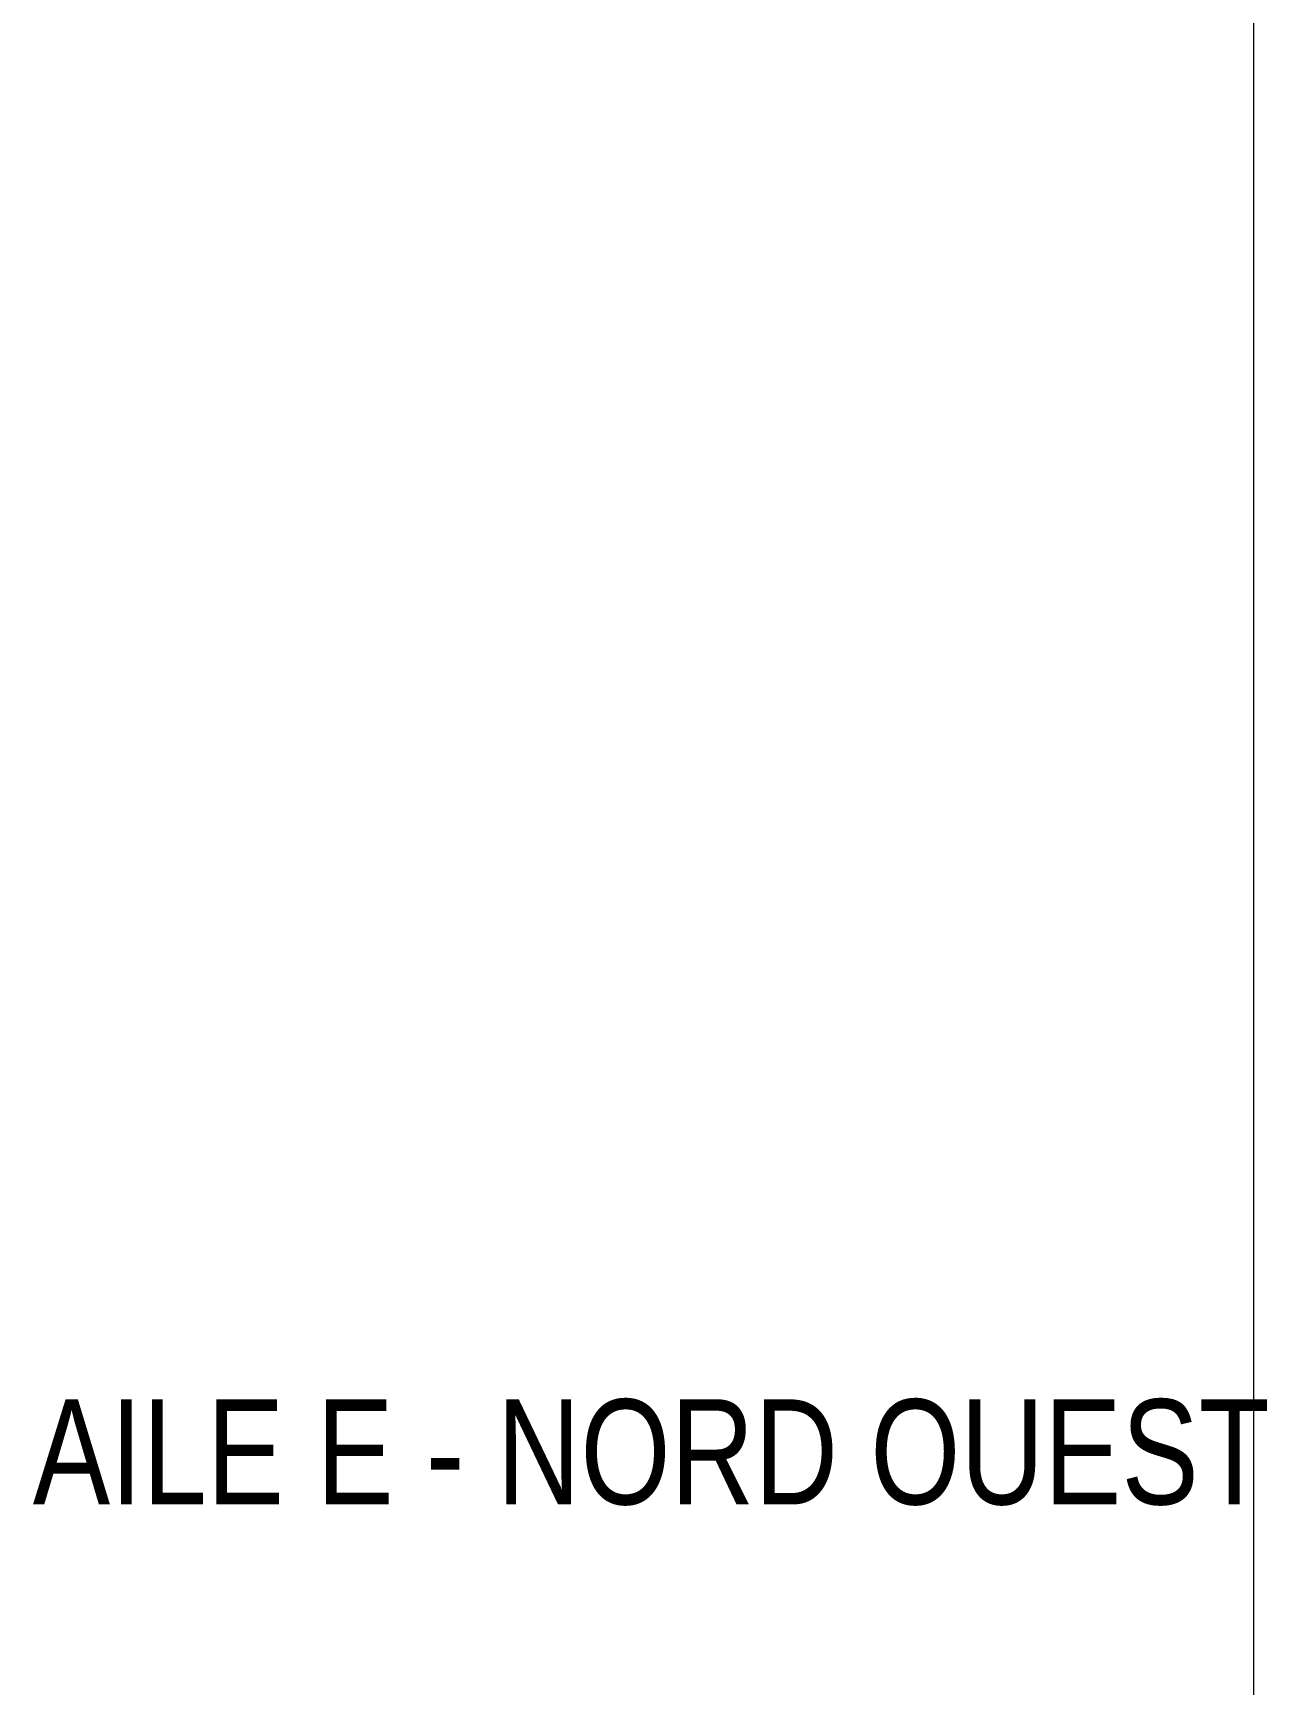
# Model space of a CAD drawing. Header units: millimetres. Extents: x 0 to 111176, y 95213 to 141729.
# Drawn here: x 51836 to 53010, y 116797 to 118369 of the extents above; entities that cross this region are included whole.
import ezdxf
from ezdxf.enums import TextEntityAlignment as Align

# ---------------------------------------------------------------- set-up
doc = ezdxf.new("R2010")
doc.units = ezdxf.units.MM
doc.layers.add('Invisible', color=52, linetype='Continuous', lineweight=9, plot=False)
doc.layers.add('NOM_Batiments', color=7, linetype='Continuous', lineweight=9)
doc.styles.add('Arial', font='arial.ttf')

msp = doc.modelspace()

# ---------------------------------------------------------------- linework, layer by layer
at = {"layer": 'Invisible'}
msp.add_lwpolyline([(52997.70920685258, 95213.16528705508), (52997.70920685258, 141729.3704232902)], dxfattribs=at)

# ---------------------------------------------------------------- texts
at = {"layer": 'NOM_Batiments', "linetype": 'Continuous', "style": 'Arial', "width": 0.7898149913258564}
msp.add_text('AILE E - NORD OUEST', height=99.99999684979839, dxfattribs=at).set_placement((51835.69486420779, 116968.6609602571), (53012.8208670631, 116968.6609602571), align=Align.FIT)

doc.saveas('drawing.dxf')
